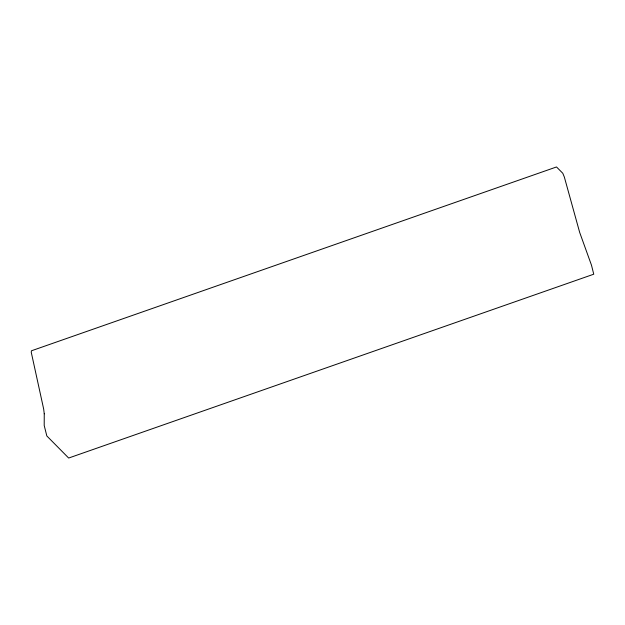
<?xml version="1.0" encoding="UTF-8"?>
<svg xmlns="http://www.w3.org/2000/svg" width="625" height="625" viewBox="0 0 625 625"><rect width="100%" height="100%" fill="white"/><g stroke="black" fill="none" stroke-linecap="round" stroke-linejoin="round"><path stroke-width="0.94" d="M44.25 413.797L44.203 425.492L46.828 435.953L68.664 458.039L593.75 274.203L591.5 265.234L579.672 232.414L564.328 177L562.781 173.266L556.508 166.961L31.422 350.797L31.25 352.258L43.68 409.102L44.25 413.797"/></g></svg>
